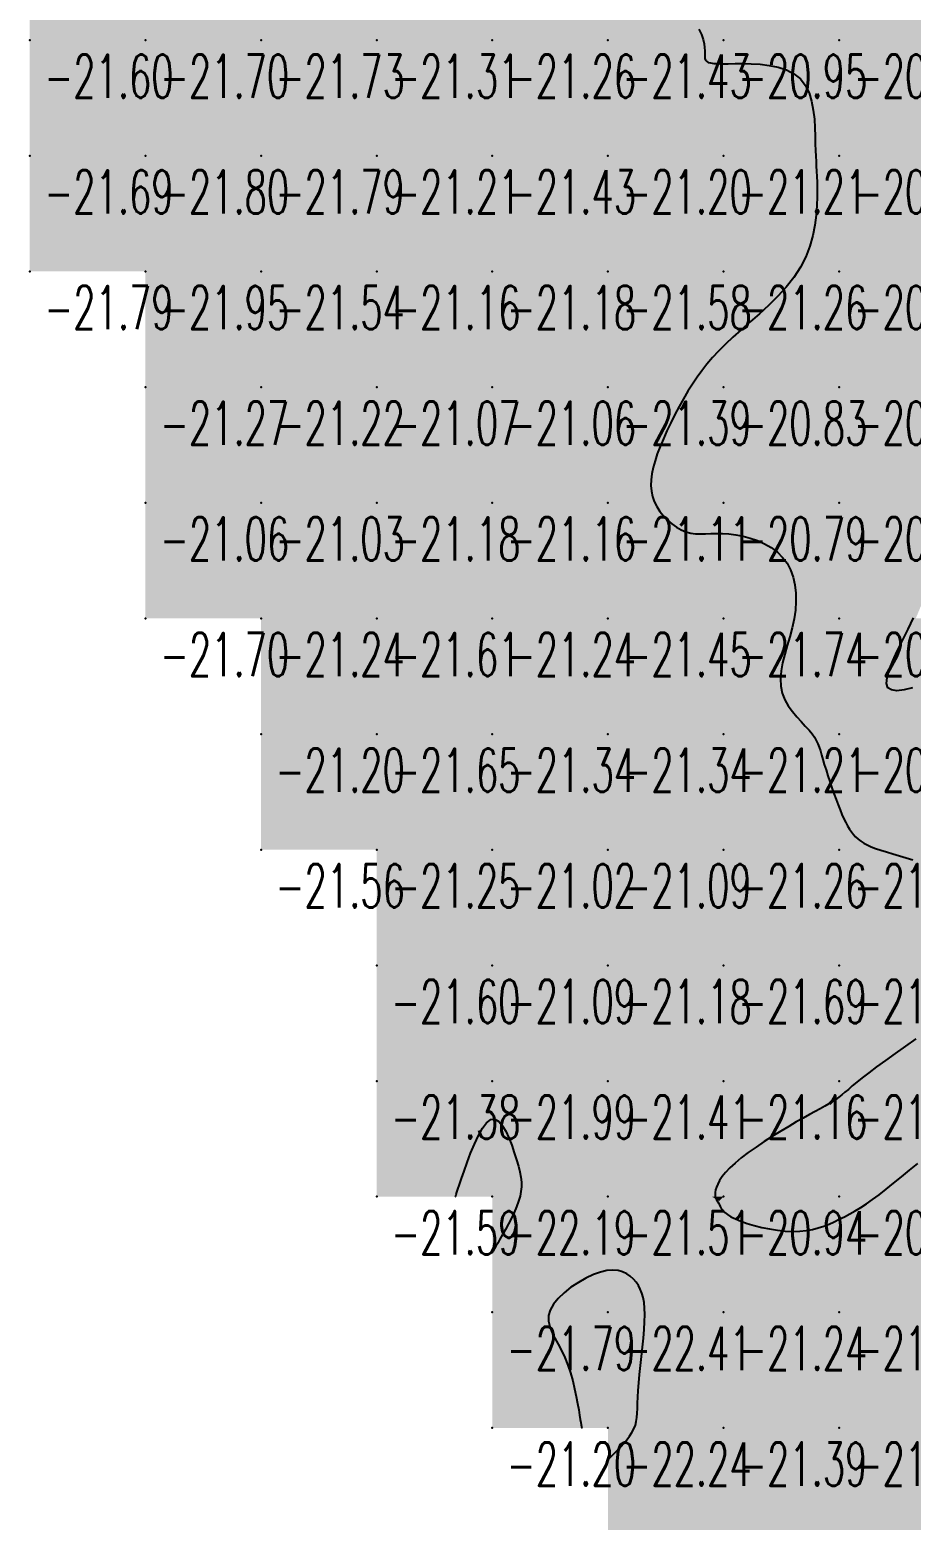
# Model space of a CAD drawing. Header units: millimetres. Extents: x 88261 to 90953, y 390274 to 392322.
# Drawn here: x 89320.2 to 89396.5, y 390489.3 to 390618.1 of the extents above; entities that cross this region are included whole.
import ezdxf
from ezdxf.enums import TextEntityAlignment as Align

# ---------------------------------------------------------------- set-up
doc = ezdxf.new("R2010")
doc.units = ezdxf.units.MM
doc.header["$LTSCALE"] = 25
for name, color, linetype in [('CN_03_00', 7, 'Continuous'), ('COTEAlt', 7, 'Continuous'), ('TN_COLORIAGE', 7, 'Continuous')]:
    doc.layers.add(name, color=color, linetype=linetype)
doc.styles.add('Simplex 1.0', font='Simplex.shx', dxfattribs={"width": 0.99, "height": 2.5})
doc.styles.get("Standard").update_dxf_attribs({"font": 'times.ttf'})

# ---------------------------------------------------------------- blocks, each defined once
blk = doc.blocks.new('COTE')
at = {"color": 0}
blk.add_point((0, 0), dxfattribs=at)
at = {"layer": 'COTEAlt'}
blk.add_attdef('ALT', text='', height=3.75, dxfattribs=at).set_placement((1.25, -1.25), align=Align.TOP_LEFT)

msp = doc.modelspace()

# ---------------------------------------------------------------- linework, layer by layer
at = {"layer": 'CN_03_00', "flags": 128}
for points, elevation in [([(89378.12, 390618.19), (89378.34, 390617.73), (89378.49, 390617.31), (89378.57, 390616.93), (89378.61, 390616.6), (89378.62, 390616.31), (89378.62, 390616.05), (89378.62, 390615.84), (89378.63, 390615.66), (89378.68, 390615.52), (89378.78, 390615.41), (89378.92, 390615.32), (89379.13, 390615.27), (89379.4, 390615.23), (89379.74, 390615.21), (89380.15, 390615.2), (89380.65, 390615.2), (89381.24, 390615.21), (89381.91, 390615.21), (89382.64, 390615.19), (89383.42, 390615.15), (89384.2, 390615.06), (89384.97, 390614.9), (89385.69, 390614.67), (89386.34, 390614.34), (89386.89, 390613.9), (89387.32, 390613.34), (89387.64, 390612.69), (89387.86, 390611.97), (89388.01, 390611.2), (89388.1, 390610.42), (89388.15, 390609.65), (89388.17, 390608.93), (89388.18, 390608.27), (89388.2, 390607.7), (89388.22, 390607.21), (89388.25, 390606.76), (89388.27, 390606.34), (89388.3, 390605.91), (89388.32, 390605.46), (89388.34, 390604.95), (89388.35, 390604.37), (89388.34, 390603.7), (89388.32, 390602.95), (89388.25, 390602.12), (89388.14, 390601.25), (89387.96, 390600.35), (89387.7, 390599.43), (89387.35, 390598.51), (89386.9, 390597.6), (89386.33, 390596.73), (89385.66, 390595.89), (89384.93, 390595.09), (89384.15, 390594.32), (89383.35, 390593.58), (89382.55, 390592.87), (89381.78, 390592.2), (89381.06, 390591.56), (89380.41, 390590.95), (89379.82, 390590.36), (89379.29, 390589.79), (89378.81, 390589.23), (89378.37, 390588.66), (89377.96, 390588.09), (89377.56, 390587.49), (89377.17, 390586.88), (89376.79, 390586.23), (89376.41, 390585.55), (89376.04, 390584.86), (89375.69, 390584.16), (89375.35, 390583.47), (89375.04, 390582.78), (89374.77, 390582.11), (89374.52, 390581.47), (89374.32, 390580.86), (89374.16, 390580.28), (89374.05, 390579.74), (89373.99, 390579.22), (89373.97, 390578.73), (89374.01, 390578.25), (89374.11, 390577.79), (89374.26, 390577.34), (89374.48, 390576.91), (89374.74, 390576.49), (89375.05, 390576.1), (89375.4, 390575.73), (89375.78, 390575.41), (89376.18, 390575.13), (89376.59, 390574.9), (89377, 390574.73), (89377.42, 390574.62), (89377.83, 390574.56), (89378.26, 390574.54), (89378.7, 390574.55), (89379.16, 390574.57), (89379.64, 390574.58), (89380.16, 390574.58), (89380.71, 390574.55), (89381.3, 390574.48), (89381.93, 390574.36), (89382.56, 390574.19), (89383.19, 390573.97), (89383.8, 390573.7), (89384.37, 390573.37), (89384.9, 390572.98), (89385.36, 390572.52), (89385.74, 390572.01), (89386.04, 390571.43), (89386.26, 390570.8), (89386.42, 390570.14), (89386.5, 390569.43), (89386.51, 390568.7), (89386.46, 390567.95), (89386.35, 390567.19), (89386.18, 390566.42), (89385.98, 390565.65), (89385.76, 390564.89), (89385.54, 390564.14), (89385.36, 390563.41), (89385.22, 390562.7), (89385.16, 390562.02), (89385.19, 390561.38), (89385.32, 390560.77), (89385.55, 390560.21), (89385.85, 390559.68), (89386.2, 390559.19), (89386.58, 390558.74), (89386.96, 390558.32), (89387.32, 390557.93), (89387.64, 390557.58), (89387.9, 390557.26), (89388.11, 390556.97), (89388.27, 390556.68), (89388.4, 390556.39), (89388.52, 390556.1), (89388.62, 390555.78), (89388.72, 390555.44), (89388.83, 390555.05), (89388.96, 390554.62), (89389.11, 390554.15), (89389.27, 390553.64), (89389.44, 390553.13), (89389.62, 390552.6), (89389.8, 390552.09), (89389.98, 390551.59), (89390.16, 390551.11), (89390.33, 390550.68), (89390.49, 390550.28), (89390.65, 390549.92), (89390.81, 390549.59), (89390.96, 390549.3), (89391.13, 390549.02), (89391.3, 390548.78), (89391.48, 390548.55), (89391.67, 390548.34), (89391.88, 390548.15), (89392.11, 390547.98), (89392.37, 390547.81), (89392.67, 390547.66), (89393.01, 390547.5), (89393.4, 390547.35), (89393.84, 390547.2), (89394.34, 390547.05), (89394.89, 390546.89), (89395.46, 390546.72), (89396.05, 390546.55), (89396.63, 390546.37)], -21), ([(89396.6, 390561.24), (89395.86, 390561.06), (89395.24, 390560.99), (89394.77, 390561.05), (89394.46, 390561.25), (89394.35, 390561.62), (89394.35, 390561.62), (89394.39, 390562.14), (89394.58, 390562.8), (89394.88, 390563.56), (89395.27, 390564.41), (89395.71, 390565.33), (89396.2, 390566.3), (89396.69, 390567.29)], -21), ([(89396.88, 390530.9), (89395.98, 390530.25), (89395.1, 390529.61), (89394.26, 390529.01), (89393.49, 390528.46), (89392.82, 390527.95), (89392.24, 390527.52), (89391.77, 390527.14), (89391.37, 390526.81), (89391.04, 390526.52), (89390.75, 390526.27), (89390.49, 390526.05), (89390.23, 390525.84), (89389.96, 390525.65), (89389.67, 390525.46), (89389.35, 390525.26), (89389, 390525.06), (89388.6, 390524.84), (89388.16, 390524.6), (89387.68, 390524.34), (89387.14, 390524.04), (89386.54, 390523.7), (89385.89, 390523.32), (89385.2, 390522.9), (89384.48, 390522.46), (89383.76, 390522), (89383.06, 390521.53), (89382.39, 390521.06), (89381.78, 390520.6), (89381.24, 390520.15), (89380.79, 390519.73), (89380.42, 390519.34), (89380.13, 390518.97), (89379.91, 390518.64), (89379.74, 390518.33), (89379.63, 390518.06), (89379.56, 390517.82), (89379.52, 390517.61), (89379.51, 390517.44), (89379.52, 390517.3), (89379.55, 390517.18), (89379.59, 390517.07), (89379.64, 390516.97), (89379.7, 390516.88), (89379.76, 390516.78), (89379.83, 390516.66), (89379.89, 390516.53), (89379.96, 390516.39), (89380.05, 390516.23), (89380.18, 390516.06), (89380.35, 390515.88), (89380.58, 390515.7), (89380.88, 390515.5), (89381.27, 390515.31), (89381.74, 390515.11), (89382.29, 390514.92), (89382.9, 390514.74), (89383.56, 390514.58), (89384.23, 390514.45), (89384.92, 390514.34), (89385.59, 390514.26), (89386.24, 390514.23), (89386.84, 390514.25), (89387.4, 390514.3), (89387.93, 390514.4), (89388.43, 390514.53), (89388.91, 390514.68), (89389.37, 390514.86), (89389.82, 390515.06), (89390.26, 390515.28), (89390.71, 390515.5), (89391.16, 390515.75), (89391.62, 390516.01), (89392.11, 390516.3), (89392.61, 390516.63), (89393.14, 390517), (89393.71, 390517.41), (89394.31, 390517.88), (89394.96, 390518.4), (89395.64, 390518.96), (89396.34, 390519.54), (89397.06, 390520.12)], -21), ([(89357.05, 390517.24), (89357.05, 390517.24), (89357.06, 390517.26), (89357.08, 390517.32), (89357.11, 390517.43), (89357.18, 390517.62), (89357.27, 390517.9), (89357.41, 390518.29), (89357.58, 390518.8), (89357.81, 390519.45), (89358.07, 390520.2), (89358.37, 390520.99), (89358.7, 390521.78), (89359.05, 390522.52), (89359.4, 390523.15), (89359.76, 390523.63), (89360.12, 390523.9), (89360.47, 390523.93), (89360.8, 390523.75), (89361.11, 390523.39), (89361.41, 390522.9), (89361.68, 390522.32), (89361.93, 390521.68), (89362.15, 390521.04), (89362.34, 390520.43), (89362.5, 390519.87), (89362.62, 390519.38), (89362.71, 390518.92), (89362.76, 390518.5), (89362.77, 390518.1), (89362.73, 390517.69), (89362.65, 390517.28), (89362.52, 390516.84), (89362.35, 390516.37), (89362.14, 390515.88), (89361.9, 390515.38), (89361.64, 390514.88), (89361.39, 390514.4), (89361.14, 390513.96), (89360.91, 390513.56), (89360.72, 390513.22), (89360.56, 390512.96), (89360.45, 390512.76), (89360.36, 390512.61), (89360.31, 390512.52), (89360.27, 390512.46), (89360.26, 390512.43), (89360.25, 390512.42), (89360.25, 390512.42)], -22), ([(89370.25, 390494.49), (89370.25, 390494.49), (89370.26, 390494.5), (89370.27, 390494.52), (89370.31, 390494.55), (89370.36, 390494.6), (89370.44, 390494.69), (89370.56, 390494.8), (89370.71, 390494.95), (89370.91, 390495.14), (89371.13, 390495.37), (89371.38, 390495.63), (89371.63, 390495.91), (89371.88, 390496.22), (89372.11, 390496.53), (89372.32, 390496.85), (89372.49, 390497.17), (89372.62, 390497.49), (89372.7, 390497.81), (89372.75, 390498.15), (89372.78, 390498.52), (89372.8, 390498.92), (89372.81, 390499.38), (89372.83, 390499.89), (89372.86, 390500.48), (89372.92, 390501.14), (89372.99, 390501.87), (89373.07, 390502.63), (89373.16, 390503.43), (89373.25, 390504.22), (89373.32, 390505), (89373.38, 390505.74), (89373.42, 390506.43), (89373.44, 390507.04), (89373.42, 390507.59), (89373.37, 390508.08), (89373.3, 390508.51), (89373.19, 390508.89), (89373.05, 390509.24), (89372.88, 390509.56), (89372.68, 390509.85), (89372.45, 390510.12), (89372.18, 390510.37), (89371.87, 390510.58), (89371.52, 390510.74), (89371.12, 390510.85), (89370.67, 390510.89), (89370.16, 390510.85), (89369.61, 390510.72), (89368.99, 390510.5), (89368.34, 390510.2), (89367.69, 390509.83), (89367.05, 390509.4), (89366.47, 390508.93), (89365.95, 390508.44), (89365.54, 390507.93), (89365.26, 390507.43), (89365.12, 390506.95), (89365.12, 390506.47), (89365.22, 390506), (89365.41, 390505.51), (89365.65, 390505.01), (89365.94, 390504.49), (89366.23, 390503.93), (89366.52, 390503.33), (89366.78, 390502.68), (89367, 390502), (89367.2, 390501.31), (89367.36, 390500.63), (89367.51, 390499.97), (89367.62, 390499.36), (89367.72, 390498.81), (89367.8, 390498.35), (89367.86, 390497.98), (89367.9, 390497.71), (89367.94, 390497.51), (89367.96, 390497.38), (89367.97, 390497.3), (89367.98, 390497.26), (89367.98, 390497.24), (89367.98, 390497.24)], -22)]:
    msp.add_lwpolyline(points, dxfattribs=dict(at, elevation=elevation))
at = {"layer": 'TN_COLORIAGE', "color": 233}
for points in [[(89320.25, 390617.24, -21.3), (89330.25, 390617.24, -21.3), (89330.25, 390627.24, -21.3)], [(89320.25, 390627.24, -21.3), (89320.25, 390617.24, -21.3), (89330.25, 390627.24, -21.3)], [(89330.25, 390617.24, -21.65), (89340.25, 390617.24, -21.65), (89340.25, 390627.24, -21.65)], [(89330.25, 390627.24, -21.65), (89330.25, 390617.24, -21.65), (89340.25, 390627.24, -21.65)], [(89340.25, 390617.24, -21.18), (89350.25, 390617.24, -21.18), (89350.25, 390627.24, -21.18)], [(89340.25, 390627.24, -21.18), (89340.25, 390617.24, -21.18), (89350.25, 390627.24, -21.18)], [(89350.25, 390627.24, -21.15), (89350.25, 390617.24, -21.15), (89360.25, 390627.24, -21.15)], [(89350.25, 390617.24, -21.15), (89360.25, 390617.24, -21.15), (89360.25, 390627.24, -21.15)], [(89360.25, 390617.24, -21.63), (89370.25, 390617.24, -21.63), (89370.25, 390627.24, -21.63)], [(89360.25, 390627.24, -21.63), (89360.25, 390617.24, -21.63), (89370.25, 390627.24, -21.63)], [(89370.25, 390627.24, -21), (89376.21, 390627.24, -21), (89370.25, 390617.24, -21), (89375.25, 390622.24, -21)], [(89375.25, 390622.24, -21.43), (89379.15, 390617.24, -21.43), (89370.25, 390617.24, -21.43)], [(89320.25, 390617.24, -21.7), (89320.25, 390607.24, -21.7), (89330.25, 390617.24, -21.7)], [(89320.25, 390607.24, -21.7), (89330.25, 390607.24, -21.7), (89330.25, 390617.24, -21.7)], [(89330.25, 390617.24, -21.73), (89330.25, 390607.24, -21.73), (89340.25, 390617.24, -21.73)], [(89330.25, 390607.24, -21.73), (89340.25, 390607.24, -21.73), (89340.25, 390617.24, -21.73)], [(89340.25, 390617.24, -21.31), (89340.25, 390607.24, -21.31), (89350.25, 390617.24, -21.31)], [(89340.25, 390607.24, -21.31), (89350.25, 390607.24, -21.31), (89350.25, 390617.24, -21.31)], [(89350.25, 390607.24, -21.26), (89360.25, 390607.24, -21.26), (89360.25, 390617.24, -21.26)], [(89350.25, 390617.24, -21.26), (89350.25, 390607.24, -21.26), (89360.25, 390617.24, -21.26)], [(89360.25, 390607.24, -21.43), (89370.25, 390607.24, -21.43), (89370.25, 390617.24, -21.43)], [(89360.25, 390617.24, -21.43), (89360.25, 390607.24, -21.43), (89370.25, 390617.24, -21.43)], [(89370.25, 390617.24, -21), (89379.15, 390617.24, -21), (89370.25, 390607.24, -21), (89378.17, 390615.16, -21)], [(89380.25, 390607.24, -21), (89380.25, 390615.21, -21), (89370.25, 390607.24, -21), (89378.17, 390615.16, -21)], [(89388.1, 390607.24, -21.21), (89388.25, 390615.24, -21.21), (89380.25, 390607.24, -21.21)], [(89380.25, 390615.21, -21.21), (89388.25, 390615.24, -21.21), (89380.25, 390607.24, -21.21)], [(89320.25, 390607.24, -21.8), (89320.25, 390597.24, -21.8), (89330.25, 390607.24, -21.8)], [(89320.25, 390597.24, -21.8), (89330.25, 390597.24, -21.8), (89330.25, 390607.24, -21.8)], [(89330.25, 390607.24, -21.79), (89330.25, 390597.24, -21.79), (89340.25, 390607.24, -21.79)], [(89330.25, 390597.24, -21.79), (89340.25, 390597.24, -21.79), (89340.25, 390607.24, -21.79)], [(89340.25, 390607.24, -21.21), (89340.25, 390597.24, -21.21), (89350.25, 390607.24, -21.21)], [(89340.25, 390597.24, -21.21), (89350.25, 390597.24, -21.21), (89350.25, 390607.24, -21.21)], [(89350.25, 390597.24, -21.43), (89360.25, 390597.24, -21.43), (89360.25, 390607.24, -21.43)], [(89350.25, 390607.24, -21.43), (89350.25, 390597.24, -21.43), (89360.25, 390607.24, -21.43)], [(89360.25, 390597.24, -21.2), (89370.25, 390597.24, -21.2), (89370.25, 390607.24, -21.2)], [(89360.25, 390607.24, -21.2), (89360.25, 390597.24, -21.2), (89370.25, 390607.24, -21.2)], [(89370.25, 390597.24, -21.21), (89380.25, 390597.24, -21.21), (89380.25, 390607.24, -21.21)], [(89370.25, 390607.24, -21.21), (89370.25, 390597.24, -21.21), (89380.25, 390607.24, -21.21)], [(89380.25, 390597.24, -21), (89388.45, 390605.44, -21), (89380.25, 390607.24, -21), (89388.1, 390607.24, -21)], [(89388.17, 390597.24, -21.26), (89388.45, 390605.44, -21.26), (89380.25, 390597.24, -21.26)], [(89330.25, 390587.24, -21.54), (89340.25, 390587.24, -21.54), (89340.25, 390597.24, -21.54)], [(89330.25, 390597.24, -21.54), (89330.25, 390587.24, -21.54), (89340.25, 390597.24, -21.54)], [(89340.25, 390587.24, -21.16), (89350.25, 390587.24, -21.16), (89350.25, 390597.24, -21.16)], [(89340.25, 390597.24, -21.16), (89340.25, 390587.24, -21.16), (89350.25, 390597.24, -21.16)], [(89350.25, 390597.24, -21.18), (89350.25, 390587.24, -21.18), (89360.25, 390597.24, -21.18)], [(89350.25, 390587.24, -21.18), (89360.25, 390587.24, -21.18), (89360.25, 390597.24, -21.18)], [(89360.25, 390587.24, -21.58), (89370.25, 390587.24, -21.58), (89370.25, 390597.24, -21.58)], [(89360.25, 390597.24, -21.58), (89360.25, 390587.24, -21.58), (89370.25, 390597.24, -21.58)], [(89370.25, 390587.24, -21), (89377.18, 390587.24, -21), (89380.25, 390597.24, -21), (89380.25, 390591.22, -21)], [(89370.25, 390597.24, -21.26), (89370.25, 390587.24, -21.26), (89380.25, 390597.24, -21.26)], [(89380.25, 390591.22, -21.26), (89388.17, 390597.24, -21.26), (89380.25, 390597.24, -21.26)], [(89330.25, 390587.24, -21.22), (89330.25, 390577.24, -21.22), (89340.25, 390587.24, -21.22)], [(89330.25, 390577.24, -21.22), (89340.25, 390577.24, -21.22), (89340.25, 390587.24, -21.22)], [(89340.25, 390577.24, -21.07), (89350.25, 390577.24, -21.07), (89350.25, 390587.24, -21.07)], [(89340.25, 390587.24, -21.07), (89340.25, 390577.24, -21.07), (89350.25, 390587.24, -21.07)], [(89350.25, 390587.24, -21.06), (89350.25, 390577.24, -21.06), (89360.25, 390587.24, -21.06)], [(89350.25, 390577.24, -21.06), (89360.25, 390577.24, -21.06), (89360.25, 390587.24, -21.06)], [(89360.25, 390587.24, -21.39), (89360.25, 390577.24, -21.39), (89370.25, 390587.24, -21.39)], [(89360.25, 390577.24, -21.39), (89370.25, 390577.24, -21.39), (89370.25, 390587.24, -21.39)], [(89370.25, 390587.24, -21), (89377.18, 390587.24, -21), (89370.25, 390577.24, -21), (89374.09, 390581.08, -21)], [(89373.61, 390577.24, -21.11), (89374.09, 390581.08, -21.11), (89370.25, 390577.24, -21.11)], [(89330.25, 390577.24, -21.03), (89330.25, 390567.24, -21.03), (89340.25, 390577.24, -21.03)], [(89330.25, 390567.24, -21.03), (89340.25, 390567.24, -21.03), (89340.25, 390577.24, -21.03)], [(89340.25, 390567.24, -21.18), (89350.25, 390567.24, -21.18), (89350.25, 390577.24, -21.18)], [(89340.25, 390577.24, -21.18), (89340.25, 390567.24, -21.18), (89350.25, 390577.24, -21.18)], [(89350.25, 390577.24, -21.16), (89350.25, 390567.24, -21.16), (89360.25, 390577.24, -21.16)], [(89350.25, 390567.24, -21.16), (89360.25, 390567.24, -21.16), (89360.25, 390577.24, -21.16)], [(89360.25, 390577.24, -21.11), (89360.25, 390567.24, -21.11), (89370.25, 390577.24, -21.11)], [(89360.25, 390567.24, -21.11), (89370.25, 390567.24, -21.11), (89370.25, 390577.24, -21.11)], [(89370.25, 390567.24, -21), (89377.04, 390574.03, -21), (89370.25, 390577.24, -21), (89373.61, 390577.24, -21)], [(89380.25, 390567.24, -21), (89380.25, 390575.01, -21), (89370.25, 390567.24, -21), (89377.04, 390574.03, -21)], [(89386.23, 390573.22, -21.74), (89380.25, 390575.01, -21.74), (89380.25, 390567.24, -21.74)], [(89386.23, 390573.22, -21.74), (89386.98, 390567.24, -21.74), (89380.25, 390567.24, -21.74)], [(89340.25, 390567.24, -21.61), (89340.25, 390557.24, -21.61), (89350.25, 390567.24, -21.61)], [(89340.25, 390557.24, -21.61), (89350.25, 390557.24, -21.61), (89350.25, 390567.24, -21.61)], [(89350.25, 390557.24, -21.24), (89360.25, 390557.24, -21.24), (89360.25, 390567.24, -21.24)], [(89350.25, 390567.24, -21.24), (89350.25, 390557.24, -21.24), (89360.25, 390567.24, -21.24)], [(89360.25, 390557.24, -21.45), (89370.25, 390557.24, -21.45), (89370.25, 390567.24, -21.45)], [(89360.25, 390567.24, -21.45), (89360.25, 390557.24, -21.45), (89370.25, 390567.24, -21.45)], [(89370.25, 390567.24, -21.74), (89370.25, 390557.24, -21.74), (89380.25, 390567.24, -21.74)], [(89370.25, 390557.24, -21.74), (89380.25, 390557.24, -21.74), (89380.25, 390567.24, -21.74)], [(89380.25, 390567.24, -21), (89386.98, 390567.24, -21), (89380.25, 390557.24, -21), (89383.95, 390560.95, -21)], [(89400.25, 390562.64, -21.18), (89392.42, 390559.41, -21.18), (89400.25, 390567.24, -21.18)], [(89396.87, 390567.24, -21.18), (89392.42, 390559.41, -21.18), (89400.25, 390567.24, -21.18)], [(89383.95, 390560.95, -21.21), (89388.32, 390557.24, -21.21), (89380.25, 390557.24, -21.21)], [(89340.25, 390557.24, -21.65), (89340.25, 390547.24, -21.65), (89350.25, 390557.24, -21.65)], [(89340.25, 390547.24, -21.65), (89350.25, 390547.24, -21.65), (89350.25, 390557.24, -21.65)], [(89350.25, 390557.24, -21.34), (89350.25, 390547.24, -21.34), (89360.25, 390557.24, -21.34)], [(89350.25, 390547.24, -21.34), (89360.25, 390547.24, -21.34), (89360.25, 390557.24, -21.34)], [(89360.25, 390557.24, -21.34), (89360.25, 390547.24, -21.34), (89370.25, 390557.24, -21.34)], [(89360.25, 390547.24, -21.34), (89370.25, 390547.24, -21.34), (89370.25, 390557.24, -21.34)], [(89370.25, 390547.24, -21.21), (89380.25, 390547.24, -21.21), (89380.25, 390557.24, -21.21)], [(89370.25, 390557.24, -21.21), (89370.25, 390547.24, -21.21), (89380.25, 390557.24, -21.21)], [(89380.25, 390547.24, -21), (89388.61, 390555.6, -21), (89380.25, 390557.24, -21), (89388.32, 390557.24, -21)], [(89380.25, 390547.24, -21), (89388.61, 390555.6, -21), (89390.25, 390547.24, -21), (89390.25, 390550.69, -21)], [(89391.35, 390548.34, -21.03), (89390.25, 390550.69, -21.03), (89390.25, 390547.24, -21.03)], [(89391.35, 390548.34, -21.03), (89393.19, 390547.24, -21.03), (89390.25, 390547.24, -21.03)], [(89350.25, 390547.24, -21.02), (89350.25, 390537.24, -21.02), (89360.25, 390547.24, -21.02)], [(89350.25, 390537.24, -21.02), (89360.25, 390537.24, -21.02), (89360.25, 390547.24, -21.02)], [(89360.25, 390537.24, -21.09), (89370.25, 390537.24, -21.09), (89370.25, 390547.24, -21.09)], [(89360.25, 390547.24, -21.09), (89360.25, 390537.24, -21.09), (89370.25, 390547.24, -21.09)], [(89370.25, 390547.24, -21.26), (89370.25, 390537.24, -21.26), (89380.25, 390547.24, -21.26)], [(89370.25, 390537.24, -21.26), (89380.25, 390537.24, -21.26), (89380.25, 390547.24, -21.26)], [(89380.25, 390547.24, -21.03), (89380.25, 390537.24, -21.03), (89390.25, 390547.24, -21.03)], [(89380.25, 390537.24, -21.03), (89390.25, 390537.24, -21.03), (89390.25, 390547.24, -21.03)], [(89390.25, 390537.24, -21), (89398.92, 390545.91, -21), (89390.25, 390547.24, -21), (89393.19, 390547.24, -21)], [(89390.25, 390537.24, -21), (89398.92, 390545.91, -21), (89400.25, 390537.24, -21), (89400.25, 390543.56, -21)], [(89350.25, 390537.24, -21.09), (89350.25, 390527.24, -21.09), (89360.25, 390537.24, -21.09)], [(89350.25, 390527.24, -21.09), (89360.25, 390527.24, -21.09), (89360.25, 390537.24, -21.09)], [(89360.25, 390527.24, -21.18), (89370.25, 390527.24, -21.18), (89370.25, 390537.24, -21.18)], [(89360.25, 390537.24, -21.18), (89360.25, 390527.24, -21.18), (89370.25, 390537.24, -21.18)], [(89370.25, 390537.24, -21.69), (89370.25, 390527.24, -21.69), (89380.25, 390537.24, -21.69)], [(89370.25, 390527.24, -21.69), (89380.25, 390527.24, -21.69), (89380.25, 390537.24, -21.69)], [(89380.25, 390527.24, -21.42), (89390.25, 390527.24, -21.42), (89390.25, 390537.24, -21.42)], [(89380.25, 390537.24, -21.42), (89380.25, 390527.24, -21.42), (89390.25, 390537.24, -21.42)], [(89400.25, 390537.24, -21), (89400.25, 390533.15, -21), (89390.25, 390527.24, -21), (89391.6, 390527.24, -21)], [(89390.25, 390537.24, -21.11), (89390.25, 390527.24, -21.11), (89400.25, 390537.24, -21.11)], [(89350.25, 390527.24, -21.99), (89350.25, 390517.24, -21.99), (89360.25, 390527.24, -21.99)], [(89360.25, 390526.62, -21.59), (89357.05, 390517.24, -21.59), (89360.25, 390527.24, -21.59), (89350.25, 390517.24, -21.59)], [(89360.25, 390526.62, -21.41), (89362.68, 390519.68, -21.41), (89360.25, 390527.24, -21.41), (89370.25, 390527.24, -21.41)], [(89363.05, 390517.24, -21.41), (89362.68, 390519.68, -21.41), (89370.25, 390517.24, -21.41), (89370.25, 390527.24, -21.41)], [(89370.25, 390517.24, -21), (89379.25, 390517.24, -21), (89380.25, 390527.24, -21), (89380.25, 390519.87, -21)], [(89370.25, 390527.24, -21.16), (89370.25, 390517.24, -21.16), (89380.25, 390527.24, -21.16)], [(89380.25, 390527.24, -21), (89380.25, 390519.87, -21), (89390.25, 390527.24, -21), (89387.19, 390524.18, -21)], [(89390.25, 390525.62, -21.02), (89387.19, 390524.18, -21.02), (89390.25, 390527.24, -21.02)], [(89391.6, 390527.24, -21.02), (89390.25, 390525.62, -21.02), (89390.25, 390527.24, -21.02)], [(89400.25, 390523.14, -21.23), (89393.84, 390517.24, -21.23), (89400.25, 390517.24, -21.23)], [(89363.6, 390507.24, -21.51), (89370.25, 390511.77, -21.51), (89360.25, 390507.24, -21.51), (89370.25, 390517.24, -21.51)], [(89360.25, 390512.42, -21.51), (89363.05, 390517.24, -21.51), (89360.25, 390507.24, -21.51), (89370.25, 390517.24, -21.51)], [(89370.25, 390511.77, -21), (89373.03, 390510.02, -21), (89370.25, 390517.24, -21), (89379.86, 390516.86, -21)], [(89379.86, 390516.86, -21.51), (89379.25, 390517.24, -21.51), (89370.25, 390517.24, -21.51)], [(89373.73, 390507.24, -21), (89373.03, 390510.02, -21), (89380.25, 390507.24, -21), (89379.86, 390516.86, -21)], [(89379.86, 390516.86, -21.24), (89380.25, 390515.32, -21.24), (89380.25, 390507.24, -21.24)], [(89390.25, 390507.24, -21), (89390.25, 390515.18, -21), (89400.25, 390517.24, -21), (89393.84, 390517.24, -21)], [(89390.25, 390507.24, -21.23), (89400.25, 390507.24, -21.23), (89400.25, 390517.24, -21.23)], [(89386.73, 390513.72, -21.24), (89380.25, 390515.32, -21.24), (89380.25, 390507.24, -21.24)], [(89390.25, 390507.24, -21), (89390.25, 390515.18, -21), (89380.25, 390507.24, -21), (89386.73, 390513.72, -21)], [(89363.6, 390507.24, -21.2), (89366.88, 390503.87, -21.2), (89360.25, 390507.24, -21.2), (89360.25, 390497.24, -21.2)], [(89373.03, 390497.24, -21.24), (89372.6, 390499.6, -21.24), (89380.25, 390497.24, -21.24), (89380.25, 390507.24, -21.24)], [(89372.6, 390499.6, -21.24), (89373.73, 390507.24, -21.24), (89380.25, 390507.24, -21.24)], [(89380.25, 390507.24, -21.49), (89380.25, 390497.24, -21.49), (89390.25, 390507.24, -21.49)], [(89380.25, 390497.24, -21.49), (89390.25, 390497.24, -21.49), (89390.25, 390507.24, -21.49)], [(89390.25, 390497.24, -21.97), (89400.25, 390497.24, -21.97), (89400.25, 390507.24, -21.97)], [(89390.25, 390507.24, -21.97), (89390.25, 390497.24, -21.97), (89400.25, 390507.24, -21.97)], [(89367.98, 390497.24, -21.2), (89366.88, 390503.87, -21.2), (89360.25, 390497.24, -21.2)], [(89370.25, 390487.24, -21.39), (89380.25, 390487.24, -21.39), (89380.25, 390497.24, -21.39)], [(89373.03, 390497.24, -21.38), (89370.25, 390494.49, -21.38), (89380.25, 390497.24, -21.38), (89370.25, 390487.24, -21.38)], [(89380.25, 390487.24, -21.3), (89390.25, 390487.24, -21.3), (89390.25, 390497.24, -21.3)], [(89380.25, 390497.24, -21.3), (89380.25, 390487.24, -21.3), (89390.25, 390497.24, -21.3)], [(89390.25, 390497.24, -21.2), (89390.25, 390487.24, -21.2), (89400.25, 390497.24, -21.2)], [(89390.25, 390487.24, -21.2), (89400.25, 390487.24, -21.2), (89400.25, 390497.24, -21.2)]]:
    msp.add_solid(points, dxfattribs=at)
at = {"layer": 'TN_COLORIAGE', "color": 223}
for points in [[(89379.15, 390617.24, -20.57), (89375.25, 390622.24, -20.57), (89380.25, 390617.24, -20.57), (89380.25, 390627.24, -20.57)], [(89382.07, 390619.06, -20.57), (89386.68, 390627.24, -20.57), (89380.25, 390617.24, -20.57), (89380.25, 390627.24, -20.57)], [(89390.25, 390617.24, -20.73), (89400.25, 390617.24, -20.73), (89400.25, 390627.24, -20.73)], [(89390.25, 390619.03, -20.73), (89394.94, 390627.24, -20.73), (89390.25, 390617.24, -20.73), (89400.25, 390627.24, -20.73)], [(89390.25, 390619.03, -20.95), (89382.07, 390619.06, -20.95), (89390.25, 390617.24, -20.95), (89380.25, 390617.24, -20.95)], [(89378.17, 390615.16, -20.95), (89380.25, 390615.21, -20.95), (89380.25, 390617.24, -20.95)], [(89378.17, 390615.16, -20.95), (89379.15, 390617.24, -20.95), (89380.25, 390617.24, -20.95)], [(89388.25, 390615.24, -20.95), (89380.25, 390615.21, -20.95), (89390.25, 390617.24, -20.95), (89380.25, 390617.24, -20.95)], [(89388.25, 390615.24, -20.94), (89388.1, 390607.24, -20.94), (89390.25, 390617.24, -20.94), (89390.25, 390607.24, -20.94)], [(89390.25, 390607.24, -20.66), (89400.25, 390607.24, -20.66), (89400.25, 390617.24, -20.66)], [(89390.25, 390617.24, -20.66), (89390.25, 390607.24, -20.66), (89400.25, 390617.24, -20.66)], [(89388.1, 390607.24, -20.94), (89388.45, 390605.44, -20.94), (89390.25, 390607.24, -20.94)], [(89388.45, 390605.44, -20.93), (89388.17, 390597.24, -20.93), (89390.25, 390607.24, -20.93), (89390.25, 390597.24, -20.93)], [(89390.25, 390597.24, -20.39), (89400.25, 390597.24, -20.39), (89400.25, 390607.24, -20.39)], [(89390.25, 390607.24, -20.39), (89390.25, 390597.24, -20.39), (89400.25, 390607.24, -20.39)], [(89380.25, 390587.24, -20.93), (89390.25, 390587.24, -20.93), (89390.25, 390597.24, -20.93)], [(89388.17, 390597.24, -20.83), (89380.25, 390591.22, -20.83), (89390.25, 390597.24, -20.83), (89380.25, 390587.24, -20.83)], [(89390.25, 390587.24, -20.86), (89400.25, 390587.24, -20.86), (89400.25, 390597.24, -20.86)], [(89390.25, 390597.24, -20.86), (89390.25, 390587.24, -20.86), (89400.25, 390597.24, -20.86)], [(89380.25, 390591.22, -20.83), (89377.18, 390587.24, -20.83), (89380.25, 390587.24, -20.83)], [(89374.09, 390581.08, -20.79), (89373.61, 390577.24, -20.79), (89380.25, 390587.24, -20.79), (89380.25, 390577.24, -20.79)], [(89374.09, 390581.08, -20.83), (89377.18, 390587.24, -20.83), (89380.25, 390587.24, -20.83)], [(89380.25, 390577.24, -20.6), (89390.25, 390577.24, -20.6), (89390.25, 390587.24, -20.6)], [(89380.25, 390587.24, -20.6), (89380.25, 390577.24, -20.6), (89390.25, 390587.24, -20.6)], [(89390.25, 390577.24, -20.57), (89400.25, 390577.24, -20.57), (89400.25, 390587.24, -20.57)], [(89390.25, 390587.24, -20.57), (89390.25, 390577.24, -20.57), (89400.25, 390587.24, -20.57)], [(89373.61, 390577.24, -20.79), (89377.04, 390574.03, -20.79), (89380.25, 390577.24, -20.79)], [(89377.04, 390574.03, -20.79), (89380.25, 390575.01, -20.79), (89380.25, 390577.24, -20.79)], [(89380.25, 390575.01, -20.5), (89386.23, 390573.22, -20.5), (89380.25, 390577.24, -20.5), (89390.25, 390577.24, -20.5)], [(89386.98, 390567.24, -20.5), (89386.23, 390573.22, -20.5), (89390.25, 390567.24, -20.5), (89390.25, 390577.24, -20.5)], [(89400.25, 390575.37, -20.64), (89396.87, 390567.24, -20.64), (89400.25, 390577.24, -20.64), (89390.25, 390567.24, -20.64)], [(89390.25, 390577.24, -20.96), (89390.25, 390567.24, -20.96), (89400.25, 390577.24, -20.96)], [(89383.95, 390560.95, -20.64), (89386.98, 390567.24, -20.64), (89390.25, 390567.24, -20.64)], [(89388.32, 390557.24, -20.64), (89383.95, 390560.95, -20.64), (89390.25, 390557.24, -20.64), (89390.25, 390567.24, -20.64)], [(89392.42, 390559.41, -20.64), (89396.87, 390567.24, -20.64), (89390.25, 390557.24, -20.64), (89390.25, 390567.24, -20.64)], [(89392.42, 390559.41, -20.79), (89400.25, 390562.64, -20.79), (89390.25, 390557.24, -20.79), (89400.25, 390557.24, -20.79)], [(89388.32, 390557.24, -20.95), (89388.61, 390555.6, -20.95), (89390.25, 390557.24, -20.95)], [(89390.25, 390550.69, -20.95), (89388.61, 390555.6, -20.95), (89390.25, 390557.24, -20.95)], [(89390.25, 390550.69, -20.79), (89391.35, 390548.34, -20.79), (89390.25, 390557.24, -20.79), (89400.25, 390557.24, -20.79)], [(89393.19, 390547.24, -20.79), (89391.35, 390548.34, -20.79), (89400.25, 390547.24, -20.79), (89400.25, 390557.24, -20.79)], [(89393.19, 390547.24, -20.94), (89398.92, 390545.91, -20.94), (89400.25, 390547.24, -20.94)], [(89391.6, 390527.24, -20.84), (89400.25, 390533.15, -20.84), (89400.25, 390527.24, -20.84)], [(89393.84, 390517.24, -20.84), (89400.25, 390523.14, -20.84), (89390.25, 390517.24, -20.84), (89400.25, 390527.24, -20.84)], [(89390.25, 390525.62, -20.84), (89391.6, 390527.24, -20.84), (89390.25, 390517.24, -20.84), (89400.25, 390527.24, -20.84)], [(89387.19, 390524.18, -20.87), (89390.25, 390525.62, -20.87), (89380.25, 390517.24, -20.87), (89390.25, 390517.24, -20.87)], [(89387.19, 390524.18, -20.94), (89380.25, 390519.87, -20.94), (89380.25, 390517.24, -20.94)], [(89380.25, 390519.87, -20.94), (89379.25, 390517.24, -20.94), (89380.25, 390517.24, -20.94)], [(89379.25, 390517.24, -20.94), (89379.86, 390516.86, -20.94), (89380.25, 390517.24, -20.94)], [(89380.25, 390515.32, -20.94), (89379.86, 390516.86, -20.94), (89380.25, 390517.24, -20.94)], [(89380.25, 390515.32, -20.87), (89386.73, 390513.72, -20.87), (89380.25, 390517.24, -20.87), (89390.25, 390517.24, -20.87)], [(89386.73, 390513.72, -20.87), (89390.25, 390515.18, -20.87), (89390.25, 390517.24, -20.87)], [(89393.84, 390517.24, -20.87), (89390.25, 390515.18, -20.87), (89390.25, 390517.24, -20.87)]]:
    msp.add_solid(points, dxfattribs=at)
at = {"layer": 'TN_COLORIAGE', "color": 243}
for points in [[(89357.05, 390517.24, -22.19), (89360.25, 390526.62, -22.19), (89360.25, 390517.24, -22.19)], [(89362.68, 390519.68, -22.19), (89360.25, 390526.62, -22.19), (89360.25, 390517.24, -22.19)], [(89362.68, 390519.68, -22.19), (89363.05, 390517.24, -22.19), (89360.25, 390517.24, -22.19)], [(89363.05, 390517.24, -22.19), (89360.25, 390512.42, -22.19), (89360.25, 390517.24, -22.19)], [(89370.25, 390511.77, -22.41), (89363.6, 390507.24, -22.41), (89370.25, 390507.24, -22.41)], [(89373.03, 390510.02, -22.41), (89370.25, 390511.77, -22.41), (89370.25, 390507.24, -22.41)], [(89373.03, 390510.02, -22.41), (89373.73, 390507.24, -22.41), (89370.25, 390507.24, -22.41)], [(89366.88, 390503.87, -22.41), (89363.6, 390507.24, -22.41), (89370.25, 390507.24, -22.41)], [(89370.25, 390507.24, -22), (89366.88, 390503.87, -22), (89370.25, 390497.24, -22), (89367.98, 390497.24, -22)], [(89370.25, 390507.24, -22), (89373.73, 390507.24, -22), (89370.25, 390497.24, -22), (89372.6, 390499.6, -22)], [(89372.6, 390499.6, -22.24), (89373.03, 390497.24, -22.24), (89370.25, 390497.24, -22.24)], [(89370.25, 390494.49, -22.24), (89373.03, 390497.24, -22.24), (89370.25, 390497.24, -22.24)]]:
    msp.add_solid(points, dxfattribs=at)

# ---------------------------------------------------------------- block references
at = {"layer": 'COTEAlt'}
ref = msp.add_blockref('COTE', (89320.25, 390617.24), dxfattribs=at)
ref.add_attrib('ALT', '-21.60', dxfattribs={"height": 3.75, "style": 'Simplex 1.0', "width": 0.6}).set_placement((89321.5, 390615.99), align=Align.TOP_LEFT)
ref = msp.add_blockref('COTE', (89330.25, 390617.24), dxfattribs=at)
ref.add_attrib('ALT', '-21.70', dxfattribs={"height": 3.75, "style": 'Simplex 1.0', "width": 0.6}).set_placement((89331.5, 390615.99), align=Align.TOP_LEFT)
ref = msp.add_blockref('COTE', (89340.25, 390617.24), dxfattribs=at)
ref.add_attrib('ALT', '-21.73', dxfattribs={"height": 3.75, "style": 'Simplex 1.0', "width": 0.6}).set_placement((89341.5, 390615.99), align=Align.TOP_LEFT)
ref = msp.add_blockref('COTE', (89350.25, 390617.24), dxfattribs=at)
ref.add_attrib('ALT', '-21.31', dxfattribs={"height": 3.75, "style": 'Simplex 1.0', "width": 0.6}).set_placement((89351.5, 390615.99), align=Align.TOP_LEFT)
ref = msp.add_blockref('COTE', (89360.25, 390617.24), dxfattribs=at)
ref.add_attrib('ALT', '-21.26', dxfattribs={"height": 3.75, "style": 'Simplex 1.0', "width": 0.6}).set_placement((89361.5, 390615.99), align=Align.TOP_LEFT)
ref = msp.add_blockref('COTE', (89370.25, 390617.24), dxfattribs=at)
ref.add_attrib('ALT', '-21.43', dxfattribs={"height": 3.75, "style": 'Simplex 1.0', "width": 0.6}).set_placement((89371.5, 390615.99), align=Align.TOP_LEFT)
ref = msp.add_blockref('COTE', (89380.25, 390617.24), dxfattribs=at)
ref.add_attrib('ALT', '-20.95', dxfattribs={"height": 3.75, "style": 'Simplex 1.0', "width": 0.6}).set_placement((89381.5, 390615.99), align=Align.TOP_LEFT)
ref = msp.add_blockref('COTE', (89390.25, 390617.24), dxfattribs=at)
ref.add_attrib('ALT', '-20.95', dxfattribs={"height": 3.75, "style": 'Simplex 1.0', "width": 0.6}).set_placement((89391.5, 390615.99), align=Align.TOP_LEFT)
ref = msp.add_blockref('COTE', (89320.25, 390607.24), dxfattribs=at)
ref.add_attrib('ALT', '-21.69', dxfattribs={"height": 3.75, "style": 'Simplex 1.0', "width": 0.6}).set_placement((89321.5, 390605.99), align=Align.TOP_LEFT)
ref = msp.add_blockref('COTE', (89330.25, 390607.24), dxfattribs=at)
ref.add_attrib('ALT', '-21.80', dxfattribs={"height": 3.75, "style": 'Simplex 1.0', "width": 0.6}).set_placement((89331.5, 390605.99), align=Align.TOP_LEFT)
ref = msp.add_blockref('COTE', (89340.25, 390607.24), dxfattribs=at)
ref.add_attrib('ALT', '-21.79', dxfattribs={"height": 3.75, "style": 'Simplex 1.0', "width": 0.6}).set_placement((89341.5, 390605.99), align=Align.TOP_LEFT)
ref = msp.add_blockref('COTE', (89350.25, 390607.24), dxfattribs=at)
ref.add_attrib('ALT', '-21.21', dxfattribs={"height": 3.75, "style": 'Simplex 1.0', "width": 0.6}).set_placement((89351.5, 390605.99), align=Align.TOP_LEFT)
ref = msp.add_blockref('COTE', (89360.25, 390607.24), dxfattribs=at)
ref.add_attrib('ALT', '-21.43', dxfattribs={"height": 3.75, "style": 'Simplex 1.0', "width": 0.6}).set_placement((89361.5, 390605.99), align=Align.TOP_LEFT)
ref = msp.add_blockref('COTE', (89370.25, 390607.24), dxfattribs=at)
ref.add_attrib('ALT', '-21.20', dxfattribs={"height": 3.75, "style": 'Simplex 1.0', "width": 0.6}).set_placement((89371.5, 390605.99), align=Align.TOP_LEFT)
ref = msp.add_blockref('COTE', (89380.25, 390607.24), dxfattribs=at)
ref.add_attrib('ALT', '-21.21', dxfattribs={"height": 3.75, "style": 'Simplex 1.0', "width": 0.6}).set_placement((89381.5, 390605.99), align=Align.TOP_LEFT)
ref = msp.add_blockref('COTE', (89390.25, 390607.24), dxfattribs=at)
ref.add_attrib('ALT', '-20.94', dxfattribs={"height": 3.75, "style": 'Simplex 1.0', "width": 0.6}).set_placement((89391.5, 390605.99), align=Align.TOP_LEFT)
ref = msp.add_blockref('COTE', (89320.25, 390597.24), dxfattribs=at)
ref.add_attrib('ALT', '-21.79', dxfattribs={"height": 3.75, "style": 'Simplex 1.0', "width": 0.6}).set_placement((89321.5, 390595.99), align=Align.TOP_LEFT)
ref = msp.add_blockref('COTE', (89330.25, 390597.24), dxfattribs=at)
ref.add_attrib('ALT', '-21.95', dxfattribs={"height": 3.75, "style": 'Simplex 1.0', "width": 0.6}).set_placement((89331.5, 390595.99), align=Align.TOP_LEFT)
ref = msp.add_blockref('COTE', (89340.25, 390597.24), dxfattribs=at)
ref.add_attrib('ALT', '-21.54', dxfattribs={"height": 3.75, "style": 'Simplex 1.0', "width": 0.6}).set_placement((89341.5, 390595.99), align=Align.TOP_LEFT)
ref = msp.add_blockref('COTE', (89350.25, 390597.24), dxfattribs=at)
ref.add_attrib('ALT', '-21.16', dxfattribs={"height": 3.75, "style": 'Simplex 1.0', "width": 0.6}).set_placement((89351.5, 390595.99), align=Align.TOP_LEFT)
ref = msp.add_blockref('COTE', (89360.25, 390597.24), dxfattribs=at)
ref.add_attrib('ALT', '-21.18', dxfattribs={"height": 3.75, "style": 'Simplex 1.0', "width": 0.6}).set_placement((89361.5, 390595.99), align=Align.TOP_LEFT)
ref = msp.add_blockref('COTE', (89370.25, 390597.24), dxfattribs=at)
ref.add_attrib('ALT', '-21.58', dxfattribs={"height": 3.75, "style": 'Simplex 1.0', "width": 0.6}).set_placement((89371.5, 390595.99), align=Align.TOP_LEFT)
ref = msp.add_blockref('COTE', (89380.25, 390597.24), dxfattribs=at)
ref.add_attrib('ALT', '-21.26', dxfattribs={"height": 3.75, "style": 'Simplex 1.0', "width": 0.6}).set_placement((89381.5, 390595.99), align=Align.TOP_LEFT)
ref = msp.add_blockref('COTE', (89390.25, 390597.24), dxfattribs=at)
ref.add_attrib('ALT', '-20.93', dxfattribs={"height": 3.75, "style": 'Simplex 1.0', "width": 0.6}).set_placement((89391.5, 390595.99), align=Align.TOP_LEFT)
ref = msp.add_blockref('COTE', (89330.25, 390587.24), dxfattribs=at)
ref.add_attrib('ALT', '-21.27', dxfattribs={"height": 3.75, "style": 'Simplex 1.0', "width": 0.6}).set_placement((89331.5, 390585.99), align=Align.TOP_LEFT)
ref = msp.add_blockref('COTE', (89340.25, 390587.24), dxfattribs=at)
ref.add_attrib('ALT', '-21.22', dxfattribs={"height": 3.75, "style": 'Simplex 1.0', "width": 0.6}).set_placement((89341.5, 390585.99), align=Align.TOP_LEFT)
ref = msp.add_blockref('COTE', (89350.25, 390587.24), dxfattribs=at)
ref.add_attrib('ALT', '-21.07', dxfattribs={"height": 3.75, "style": 'Simplex 1.0', "width": 0.6}).set_placement((89351.5, 390585.99), align=Align.TOP_LEFT)
ref = msp.add_blockref('COTE', (89360.25, 390587.24), dxfattribs=at)
ref.add_attrib('ALT', '-21.06', dxfattribs={"height": 3.75, "style": 'Simplex 1.0', "width": 0.6}).set_placement((89361.5, 390585.99), align=Align.TOP_LEFT)
ref = msp.add_blockref('COTE', (89370.25, 390587.24), dxfattribs=at)
ref.add_attrib('ALT', '-21.39', dxfattribs={"height": 3.75, "style": 'Simplex 1.0', "width": 0.6}).set_placement((89371.5, 390585.99), align=Align.TOP_LEFT)
ref = msp.add_blockref('COTE', (89380.25, 390587.24), dxfattribs=at)
ref.add_attrib('ALT', '-20.83', dxfattribs={"height": 3.75, "style": 'Simplex 1.0', "width": 0.6}).set_placement((89381.5, 390585.99), align=Align.TOP_LEFT)
ref = msp.add_blockref('COTE', (89390.25, 390587.24), dxfattribs=at)
ref.add_attrib('ALT', '-20.60', dxfattribs={"height": 3.75, "style": 'Simplex 1.0', "width": 0.6}).set_placement((89391.5, 390585.99), align=Align.TOP_LEFT)
ref = msp.add_blockref('COTE', (89330.25, 390577.24), dxfattribs=at)
ref.add_attrib('ALT', '-21.06', dxfattribs={"height": 3.75, "style": 'Simplex 1.0', "width": 0.6}).set_placement((89331.5, 390575.99), align=Align.TOP_LEFT)
ref = msp.add_blockref('COTE', (89340.25, 390577.24), dxfattribs=at)
ref.add_attrib('ALT', '-21.03', dxfattribs={"height": 3.75, "style": 'Simplex 1.0', "width": 0.6}).set_placement((89341.5, 390575.99), align=Align.TOP_LEFT)
ref = msp.add_blockref('COTE', (89350.25, 390577.24), dxfattribs=at)
ref.add_attrib('ALT', '-21.18', dxfattribs={"height": 3.75, "style": 'Simplex 1.0', "width": 0.6}).set_placement((89351.5, 390575.99), align=Align.TOP_LEFT)
ref = msp.add_blockref('COTE', (89360.25, 390577.24), dxfattribs=at)
ref.add_attrib('ALT', '-21.16', dxfattribs={"height": 3.75, "style": 'Simplex 1.0', "width": 0.6}).set_placement((89361.5, 390575.99), align=Align.TOP_LEFT)
ref = msp.add_blockref('COTE', (89370.25, 390577.24), dxfattribs=at)
ref.add_attrib('ALT', '-21.11', dxfattribs={"height": 3.75, "style": 'Simplex 1.0', "width": 0.6}).set_placement((89371.5, 390575.99), align=Align.TOP_LEFT)
ref = msp.add_blockref('COTE', (89380.25, 390577.24), dxfattribs=at)
ref.add_attrib('ALT', '-20.79', dxfattribs={"height": 3.75, "style": 'Simplex 1.0', "width": 0.6}).set_placement((89381.5, 390575.99), align=Align.TOP_LEFT)
ref = msp.add_blockref('COTE', (89390.25, 390577.24), dxfattribs=at)
ref.add_attrib('ALT', '-20.50', dxfattribs={"height": 3.75, "style": 'Simplex 1.0', "width": 0.6}).set_placement((89391.5, 390575.99), align=Align.TOP_LEFT)
ref = msp.add_blockref('COTE', (89330.25, 390567.24), dxfattribs=at)
ref.add_attrib('ALT', '-21.70', dxfattribs={"height": 3.75, "style": 'Simplex 1.0', "width": 0.6}).set_placement((89331.5, 390565.99), align=Align.TOP_LEFT)
ref = msp.add_blockref('COTE', (89340.25, 390567.24), dxfattribs=at)
ref.add_attrib('ALT', '-21.24', dxfattribs={"height": 3.75, "style": 'Simplex 1.0', "width": 0.6}).set_placement((89341.5, 390565.99), align=Align.TOP_LEFT)
ref = msp.add_blockref('COTE', (89350.25, 390567.24), dxfattribs=at)
ref.add_attrib('ALT', '-21.61', dxfattribs={"height": 3.75, "style": 'Simplex 1.0', "width": 0.6}).set_placement((89351.5, 390565.99), align=Align.TOP_LEFT)
ref = msp.add_blockref('COTE', (89360.25, 390567.24), dxfattribs=at)
ref.add_attrib('ALT', '-21.24', dxfattribs={"height": 3.75, "style": 'Simplex 1.0', "width": 0.6}).set_placement((89361.5, 390565.99), align=Align.TOP_LEFT)
ref = msp.add_blockref('COTE', (89370.25, 390567.24), dxfattribs=at)
ref.add_attrib('ALT', '-21.45', dxfattribs={"height": 3.75, "style": 'Simplex 1.0', "width": 0.6}).set_placement((89371.5, 390565.99), align=Align.TOP_LEFT)
ref = msp.add_blockref('COTE', (89380.25, 390567.24), dxfattribs=at)
ref.add_attrib('ALT', '-21.74', dxfattribs={"height": 3.75, "style": 'Simplex 1.0', "width": 0.6}).set_placement((89381.5, 390565.99), align=Align.TOP_LEFT)
ref = msp.add_blockref('COTE', (89390.25, 390567.24), dxfattribs=at)
ref.add_attrib('ALT', '-20.64', dxfattribs={"height": 3.75, "style": 'Simplex 1.0', "width": 0.6}).set_placement((89391.5, 390565.99), align=Align.TOP_LEFT)
ref = msp.add_blockref('COTE', (89340.25, 390557.24), dxfattribs=at)
ref.add_attrib('ALT', '-21.20', dxfattribs={"height": 3.75, "style": 'Simplex 1.0', "width": 0.6}).set_placement((89341.5, 390555.99), align=Align.TOP_LEFT)
ref = msp.add_blockref('COTE', (89350.25, 390557.24), dxfattribs=at)
ref.add_attrib('ALT', '-21.65', dxfattribs={"height": 3.75, "style": 'Simplex 1.0', "width": 0.6}).set_placement((89351.5, 390555.99), align=Align.TOP_LEFT)
ref = msp.add_blockref('COTE', (89360.25, 390557.24), dxfattribs=at)
ref.add_attrib('ALT', '-21.34', dxfattribs={"height": 3.75, "style": 'Simplex 1.0', "width": 0.6}).set_placement((89361.5, 390555.99), align=Align.TOP_LEFT)
ref = msp.add_blockref('COTE', (89370.25, 390557.24), dxfattribs=at)
ref.add_attrib('ALT', '-21.34', dxfattribs={"height": 3.75, "style": 'Simplex 1.0', "width": 0.6}).set_placement((89371.5, 390555.99), align=Align.TOP_LEFT)
ref = msp.add_blockref('COTE', (89380.25, 390557.24), dxfattribs=at)
ref.add_attrib('ALT', '-21.21', dxfattribs={"height": 3.75, "style": 'Simplex 1.0', "width": 0.6}).set_placement((89381.5, 390555.99), align=Align.TOP_LEFT)
ref = msp.add_blockref('COTE', (89390.25, 390557.24), dxfattribs=at)
ref.add_attrib('ALT', '-20.95', dxfattribs={"height": 3.75, "style": 'Simplex 1.0', "width": 0.6}).set_placement((89391.5, 390555.99), align=Align.TOP_LEFT)
ref = msp.add_blockref('COTE', (89340.25, 390547.24), dxfattribs=at)
ref.add_attrib('ALT', '-21.56', dxfattribs={"height": 3.75, "style": 'Simplex 1.0', "width": 0.6}).set_placement((89341.5, 390545.99), align=Align.TOP_LEFT)
ref = msp.add_blockref('COTE', (89350.25, 390547.24), dxfattribs=at)
ref.add_attrib('ALT', '-21.25', dxfattribs={"height": 3.75, "style": 'Simplex 1.0', "width": 0.6}).set_placement((89351.5, 390545.99), align=Align.TOP_LEFT)
ref = msp.add_blockref('COTE', (89360.25, 390547.24), dxfattribs=at)
ref.add_attrib('ALT', '-21.02', dxfattribs={"height": 3.75, "style": 'Simplex 1.0', "width": 0.6}).set_placement((89361.5, 390545.99), align=Align.TOP_LEFT)
ref = msp.add_blockref('COTE', (89370.25, 390547.24), dxfattribs=at)
ref.add_attrib('ALT', '-21.09', dxfattribs={"height": 3.75, "style": 'Simplex 1.0', "width": 0.6}).set_placement((89371.5, 390545.99), align=Align.TOP_LEFT)
ref = msp.add_blockref('COTE', (89380.25, 390547.24), dxfattribs=at)
ref.add_attrib('ALT', '-21.26', dxfattribs={"height": 3.75, "style": 'Simplex 1.0', "width": 0.6}).set_placement((89381.5, 390545.99), align=Align.TOP_LEFT)
ref = msp.add_blockref('COTE', (89390.25, 390547.24), dxfattribs=at)
ref.add_attrib('ALT', '-21.03', dxfattribs={"height": 3.75, "style": 'Simplex 1.0', "width": 0.6}).set_placement((89391.5, 390545.99), align=Align.TOP_LEFT)
ref = msp.add_blockref('COTE', (89350.25, 390537.24), dxfattribs=at)
ref.add_attrib('ALT', '-21.60', dxfattribs={"height": 3.75, "style": 'Simplex 1.0', "width": 0.6}).set_placement((89351.5, 390535.99), align=Align.TOP_LEFT)
ref = msp.add_blockref('COTE', (89360.25, 390537.24), dxfattribs=at)
ref.add_attrib('ALT', '-21.09', dxfattribs={"height": 3.75, "style": 'Simplex 1.0', "width": 0.6}).set_placement((89361.5, 390535.99), align=Align.TOP_LEFT)
ref = msp.add_blockref('COTE', (89370.25, 390537.24), dxfattribs=at)
ref.add_attrib('ALT', '-21.18', dxfattribs={"height": 3.75, "style": 'Simplex 1.0', "width": 0.6}).set_placement((89371.5, 390535.99), align=Align.TOP_LEFT)
ref = msp.add_blockref('COTE', (89380.25, 390537.24), dxfattribs=at)
ref.add_attrib('ALT', '-21.69', dxfattribs={"height": 3.75, "style": 'Simplex 1.0', "width": 0.6}).set_placement((89381.5, 390535.99), align=Align.TOP_LEFT)
ref = msp.add_blockref('COTE', (89390.25, 390537.24), dxfattribs=at)
ref.add_attrib('ALT', '-21.42', dxfattribs={"height": 3.75, "style": 'Simplex 1.0', "width": 0.6}).set_placement((89391.5, 390535.99), align=Align.TOP_LEFT)
ref = msp.add_blockref('COTE', (89350.25, 390527.24), dxfattribs=at)
ref.add_attrib('ALT', '-21.38', dxfattribs={"height": 3.75, "style": 'Simplex 1.0', "width": 0.6}).set_placement((89351.5, 390525.99), align=Align.TOP_LEFT)
ref = msp.add_blockref('COTE', (89360.25, 390527.24), dxfattribs=at)
ref.add_attrib('ALT', '-21.99', dxfattribs={"height": 3.75, "style": 'Simplex 1.0', "width": 0.6}).set_placement((89361.5, 390525.99), align=Align.TOP_LEFT)
ref = msp.add_blockref('COTE', (89370.25, 390527.24), dxfattribs=at)
ref.add_attrib('ALT', '-21.41', dxfattribs={"height": 3.75, "style": 'Simplex 1.0', "width": 0.6}).set_placement((89371.5, 390525.99), align=Align.TOP_LEFT)
ref = msp.add_blockref('COTE', (89380.25, 390527.24), dxfattribs=at)
ref.add_attrib('ALT', '-21.16', dxfattribs={"height": 3.75, "style": 'Simplex 1.0', "width": 0.6}).set_placement((89381.5, 390525.99), align=Align.TOP_LEFT)
ref = msp.add_blockref('COTE', (89390.25, 390527.24), dxfattribs=at)
ref.add_attrib('ALT', '-21.02', dxfattribs={"height": 3.75, "style": 'Simplex 1.0', "width": 0.6}).set_placement((89391.5, 390525.99), align=Align.TOP_LEFT)
ref = msp.add_blockref('COTE', (89350.25, 390517.24), dxfattribs=at)
ref.add_attrib('ALT', '-21.59', dxfattribs={"height": 3.75, "style": 'Simplex 1.0', "width": 0.6}).set_placement((89351.5, 390515.99), align=Align.TOP_LEFT)
ref = msp.add_blockref('COTE', (89360.25, 390517.24), dxfattribs=at)
ref.add_attrib('ALT', '-22.19', dxfattribs={"height": 3.75, "style": 'Simplex 1.0', "width": 0.6}).set_placement((89361.5, 390515.99), align=Align.TOP_LEFT)
ref = msp.add_blockref('COTE', (89370.25, 390517.24), dxfattribs=at)
ref.add_attrib('ALT', '-21.51', dxfattribs={"height": 3.75, "style": 'Simplex 1.0', "width": 0.6}).set_placement((89371.5, 390515.99), align=Align.TOP_LEFT)
ref = msp.add_blockref('COTE', (89380.25, 390517.24), dxfattribs=at)
ref.add_attrib('ALT', '-20.94', dxfattribs={"height": 3.75, "style": 'Simplex 1.0', "width": 0.6}).set_placement((89381.5, 390515.99), align=Align.TOP_LEFT)
ref = msp.add_blockref('COTE', (89390.25, 390517.24), dxfattribs=at)
ref.add_attrib('ALT', '-20.87', dxfattribs={"height": 3.75, "style": 'Simplex 1.0', "width": 0.6}).set_placement((89391.5, 390515.99), align=Align.TOP_LEFT)
ref = msp.add_blockref('COTE', (89360.25, 390507.24), dxfattribs=at)
ref.add_attrib('ALT', '-21.79', dxfattribs={"height": 3.75, "style": 'Simplex 1.0', "width": 0.6}).set_placement((89361.5, 390505.99), align=Align.TOP_LEFT)
ref = msp.add_blockref('COTE', (89370.25, 390507.24), dxfattribs=at)
ref.add_attrib('ALT', '-22.41', dxfattribs={"height": 3.75, "style": 'Simplex 1.0', "width": 0.6}).set_placement((89371.5, 390505.99), align=Align.TOP_LEFT)
ref = msp.add_blockref('COTE', (89380.25, 390507.24), dxfattribs=at)
ref.add_attrib('ALT', '-21.24', dxfattribs={"height": 3.75, "style": 'Simplex 1.0', "width": 0.6}).set_placement((89381.5, 390505.99), align=Align.TOP_LEFT)
ref = msp.add_blockref('COTE', (89390.25, 390507.24), dxfattribs=at)
ref.add_attrib('ALT', '-21.49', dxfattribs={"height": 3.75, "style": 'Simplex 1.0', "width": 0.6}).set_placement((89391.5, 390505.99), align=Align.TOP_LEFT)
ref = msp.add_blockref('COTE', (89360.25, 390497.24), dxfattribs=at)
ref.add_attrib('ALT', '-21.20', dxfattribs={"height": 3.75, "style": 'Simplex 1.0', "width": 0.6}).set_placement((89361.5, 390495.99), align=Align.TOP_LEFT)
ref = msp.add_blockref('COTE', (89370.25, 390497.24), dxfattribs=at)
ref.add_attrib('ALT', '-22.24', dxfattribs={"height": 3.75, "style": 'Simplex 1.0', "width": 0.6}).set_placement((89371.5, 390495.99), align=Align.TOP_LEFT)
ref = msp.add_blockref('COTE', (89380.25, 390497.24), dxfattribs=at)
ref.add_attrib('ALT', '-21.39', dxfattribs={"height": 3.75, "style": 'Simplex 1.0', "width": 0.6}).set_placement((89381.5, 390495.99), align=Align.TOP_LEFT)
ref = msp.add_blockref('COTE', (89390.25, 390497.24), dxfattribs=at)
ref.add_attrib('ALT', '-21.30', dxfattribs={"height": 3.75, "style": 'Simplex 1.0', "width": 0.6}).set_placement((89391.5, 390495.99), align=Align.TOP_LEFT)

doc.saveas('drawing.dxf')
